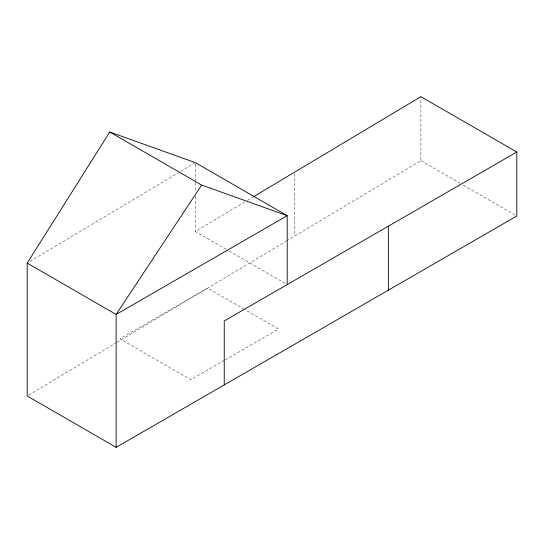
<?xml version="1.0" encoding="UTF-8"?>
<svg xmlns="http://www.w3.org/2000/svg" width="544" height="544" viewBox="0 0 544 544"><rect width="100%" height="100%" fill="white"/><g stroke="black" fill="none" stroke-linecap="round" stroke-linejoin="round"><path stroke-width="0.41" stroke-dasharray="2.72 2.04" d="M30.11 261.365L177.834 173.053M180.744 171.312L194.575 163.05M226.182 249.349L195.303 231.52L244.623 202.035M247.527 200.301L252.606 197.261M28.648 395.128L116.362 342.693M117.089 342.264L285.974 241.298M286.702 240.863L420.893 160.643L420.893 96.662M224.454 360.291L190.808 379.712L119.904 338.783L207.672 288.109L243.488 308.788M225.182 359.87L278.576 329.038L244.222 309.21M420.893 160.643L460.428 183.471M463.359 185.157L515.338 215.172M229.126 251.049L285.736 283.737M294.678 173.801L294.678 236.096M195.303 164.295L195.303 181.941M195.303 182.784L195.303 192.025M195.303 196.228L195.303 231.52"/><path stroke-width="0.82" d="M253.327 196.833L420.893 96.662L516.8 152.028L516.8 216.016L116.13 447.338L27.2 395.998L27.2 263.106L109.759 132.015L195.303 162.615L287.212 215.676L287.212 284.587M27.2 263.106L116.13 314.452L287.212 215.676L201.668 185.076L116.13 314.452L116.13 447.338M516.8 152.028L224.244 320.94L224.244 384.921M109.759 132.015L201.668 185.076M388.348 226.195L388.348 290.176"/></g></svg>
